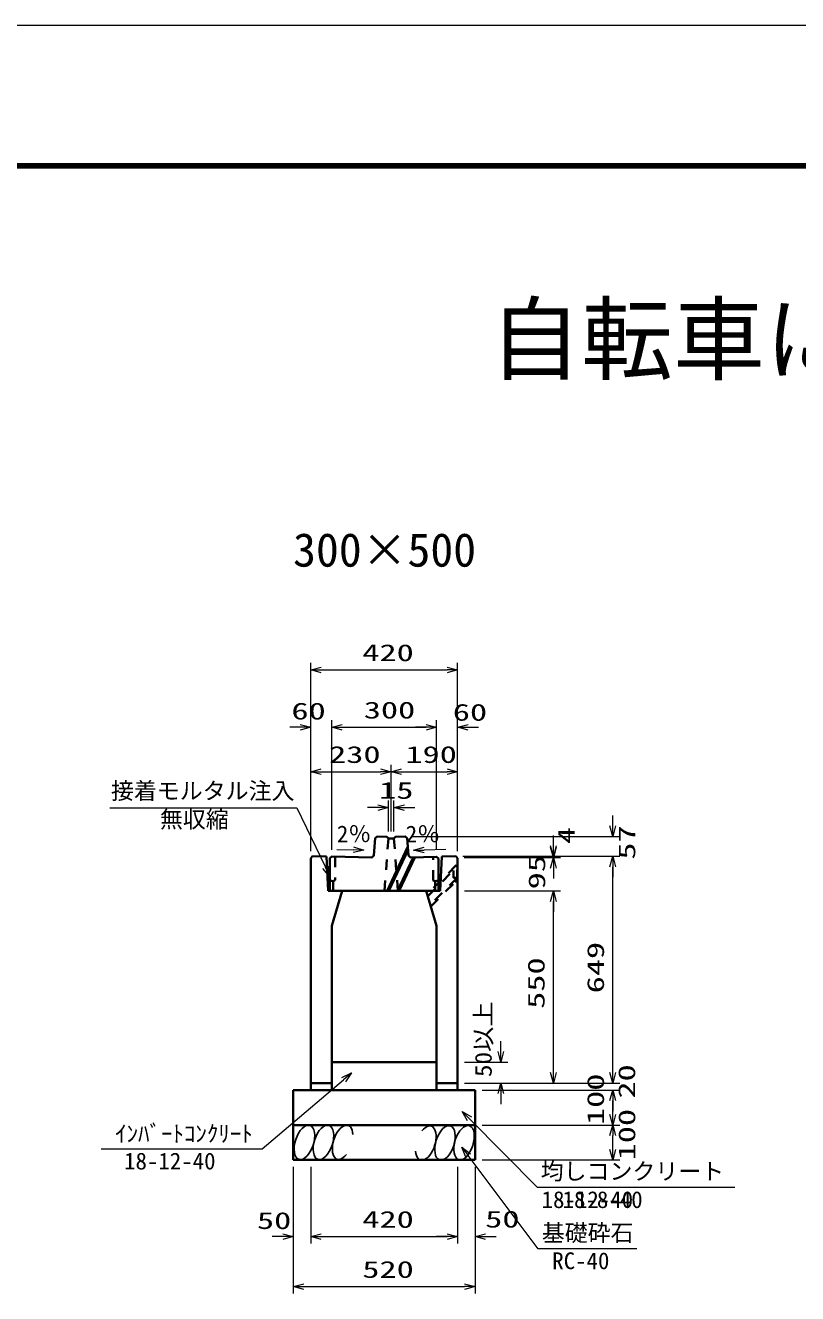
# Model space of a CAD drawing. Units: millimetres on the paper. Extents: x 0 to 841, y 0 to 594.
# Drawn here: x 235.6 to 346.1, y 412.5 to 594 of the extents above; entities that cross this region are included whole.
import ezdxf
from ezdxf.enums import TextEntityAlignment as Align

# ---------------------------------------------------------------- set-up
doc = ezdxf.new("R2010")
doc.units = ezdxf.units.MM
doc.linetypes.add('USER3', pattern=[3, 1.5, -1.5])
for name, color, linetype, lineweight in [('D-STR-DIM（寸法）', 7, 'Continuous', 13), ('D-STR-HTXT(均しCON-旗)', 7, 'Continuous', 13), ('D-STR-HTXT(基礎砕石-旗)', 7, 'Continuous', 13), ('D-STR-HTXT（旗上げ）', 7, 'Continuous', 13), ('D-STR-STRF(グリ)', 7, 'Continuous', 25), ('D-STR（構造物）', 1, 'Continuous', 35), ('D-TTL-LINE（区切線）', 7, 'Continuous', 18), ('D-TTL（外枠）', 2, 'Continuous', 140)]:
    doc.layers.add(name, color=color, linetype=linetype, lineweight=lineweight)
doc.layers.add('D-STR-TXT(文字)', color=7, linetype='Continuous')
doc.styles.add('ＭＳ ゴシック', font='')
doc.styles.get('ＭＳ ゴシック').set_extended_font_data('MS Gothic')

# ---------------------------------------------------------------- blocks, each defined once
blk = doc.blocks.new('_Open30')
at = {"color": 7, "linetype": 'Continuous', "lineweight": 13}
for p, q in [((-1, 0.2679), (0, 0)), ((0, 0), (-1, -0.2679)), ((0, 0), (-1, 0))]:
    blk.add_line(p, q, dxfattribs=at)

msp = doc.modelspace()

# ---------------------------------------------------------------- linework, layer by layer
at = {"layer": 'D-STR-DIM（寸法）'}
for p, q in [((276.461, 494.572), (276.461, 502.781)), ((276.461, 494.572), (276.461, 502.781)), ((297.461, 494.572), (297.461, 502.781)), ((297.461, 494.572), (297.461, 502.781)), ((277.961, 501.781), (295.961, 501.781)), ((277.961, 501.781), (295.961, 501.781)), ((274.961, 493.572), (273.461, 493.572)), ((274.961, 493.572), (273.461, 493.572)), ((276.461, 475.869), (276.461, 494.572)), ((276.461, 475.869), (276.461, 494.572)), ((279.461, 476.06), (279.461, 494.572)), ((279.461, 476.06), (279.461, 494.572)), ((279.461, 476.06), (279.461, 494.572)), ((279.461, 476.06), (279.461, 494.572)), ((280.961, 493.572), (282.461, 493.572)), ((280.961, 493.572), (292.961, 493.572)), ((280.961, 493.572), (282.461, 493.572)), ((280.961, 493.572), (292.961, 493.572)), ((292.961, 493.572), (291.461, 493.572)), ((292.961, 493.572), (291.461, 493.572)), ((294.461, 476.06), (294.461, 494.572)), ((294.461, 476.06), (294.461, 494.572)), ((294.461, 476.06), (294.461, 494.572)), ((294.461, 476.06), (294.461, 494.572)), ((297.461, 475.869), (297.461, 494.572)), ((297.461, 475.869), (297.461, 494.572)), ((298.961, 493.572), (300.461, 493.572)), ((298.961, 493.572), (300.461, 493.572)), ((276.461, 475.869), (276.461, 488.215)), ((287.961, 478.668), (287.961, 488.215)), ((287.961, 478.668), (287.961, 488.215)), ((297.461, 475.869), (297.461, 488.215)), ((277.961, 487.215), (286.461, 487.215)), ((289.461, 487.215), (295.961, 487.215)), ((287.567, 478.668), (287.567, 483.082)), ((288.355, 478.668), (288.355, 483.082)), ((286.067, 482.082), (284.567, 482.082)), ((289.855, 482.082), (291.355, 482.082)), ((319.664, 479.45), (319.664, 480.95)), ((290.967, 477.95), (320.664, 477.95)), ((311.166, 476.614), (311.166, 478.114)), ((311.166, 476.614), (311.166, 478.114)), ((311.166, 476.422), (311.166, 477.922)), ((311.166, 476.422), (311.166, 477.922)), ((280.187, 476.092), (282.548, 476.045)), ((295.798, 476.066), (292.681, 476.014)), ((298.211, 475.114), (312.166, 475.114)), ((298.211, 475.114), (312.166, 475.114)), ((298.407, 474.922), (312.166, 474.922)), ((298.407, 474.922), (312.166, 474.922)), ((298.407, 474.922), (312.166, 474.922)), ((298.407, 474.922), (312.166, 474.922)), ((299.211, 475.114), (320.664, 475.114)), ((299.211, 475.114), (320.664, 475.114)), ((319.664, 444.167), (319.664, 473.614)), ((319.664, 473.614), (319.664, 472.114)), ((311.166, 473.422), (311.166, 471.922)), ((311.166, 473.422), (311.166, 471.922)), ((298.461, 470.167), (312.166, 470.167)), ((298.461, 470.167), (312.166, 470.167)), ((298.461, 470.167), (312.166, 470.167)), ((311.166, 468.667), (311.166, 467.167)), ((311.166, 444.167), (311.166, 468.667)), ((311.166, 468.667), (311.166, 467.167)), ((303.65, 447.167), (303.65, 448.667)), ((303.65, 447.167), (303.65, 448.667)), ((298.461, 445.667), (304.65, 445.667)), ((298.461, 445.667), (304.65, 445.667)), ((319.664, 444.167), (319.664, 445.667)), ((319.664, 444.167), (319.664, 445.667)), ((298.461, 442.667), (320.664, 442.667)), ((298.461, 442.667), (320.664, 442.667)), ((298.461, 442.667), (304.65, 442.667)), ((298.461, 442.667), (320.664, 442.667)), ((298.461, 442.667), (312.166, 442.667)), ((298.461, 442.667), (304.65, 442.667)), ((300.961, 441.667), (320.664, 441.667)), ((300.961, 441.667), (320.664, 441.667)), ((300.961, 441.667), (320.664, 441.667)), ((300.961, 441.667), (320.664, 441.667)), ((303.65, 441.167), (303.65, 439.667)), ((303.65, 441.167), (303.65, 439.667)), ((319.664, 438.167), (319.664, 440.167)), ((319.664, 440.167), (319.664, 438.667)), ((319.664, 438.167), (319.664, 440.167)), ((319.664, 440.167), (319.664, 438.667)), ((300.961, 436.667), (320.664, 436.667)), ((300.961, 436.667), (320.664, 436.667)), ((300.961, 436.667), (320.664, 436.667)), ((300.961, 436.667), (320.664, 436.667)), ((319.664, 433.167), (319.664, 435.167)), ((319.664, 433.167), (319.664, 435.167)), ((273.961, 430.667), (273.961, 419.7)), ((273.961, 430.667), (273.961, 419.7)), ((276.461, 430.667), (276.461, 419.7)), ((276.461, 430.667), (276.461, 419.7)), ((297.461, 430.667), (297.461, 419.7)), ((297.461, 430.667), (297.461, 419.7)), ((299.961, 430.667), (299.961, 419.7)), ((299.961, 430.667), (299.961, 419.7)), ((300.961, 431.667), (320.664, 431.667)), ((300.961, 431.667), (320.664, 431.667)), ((273.961, 429.667), (273.961, 412.543)), ((273.961, 429.667), (273.961, 412.543)), ((276.461, 429.667), (276.461, 419.7)), ((276.461, 429.667), (276.461, 419.7)), ((297.461, 429.667), (297.461, 419.7)), ((297.461, 429.667), (297.461, 419.7)), ((299.961, 429.667), (299.961, 412.543)), ((299.961, 429.667), (299.961, 412.543)), ((272.461, 420.7), (270.961, 420.7)), ((272.461, 420.7), (270.961, 420.7)), ((277.961, 420.7), (295.961, 420.7)), ((277.961, 420.7), (279.461, 420.7)), ((277.961, 420.7), (295.961, 420.7)), ((277.961, 420.7), (279.461, 420.7)), ((295.961, 420.7), (294.461, 420.7)), ((295.961, 420.7), (294.461, 420.7)), ((301.461, 420.7), (302.961, 420.7)), ((301.461, 420.7), (302.961, 420.7)), ((275.461, 413.543), (298.461, 413.543)), ((275.461, 413.543), (298.461, 413.543))]:
    msp.add_line(p, q, dxfattribs=at)
at = {"layer": 'D-STR-HTXT(均しCON-旗)'}
for points in [[(246.468, 433.237), (269.503, 433.237), (281.16, 443.147)], [(246.468, 433.237), (269.503, 433.237), (281.16, 443.147)], [(337.109, 427.72), (308.901, 427.72), (299.178, 437.537)], [(337.109, 427.72), (308.901, 427.72), (299.178, 437.537)]]:
    msp.add_lwpolyline(points, dxfattribs=at)
at = {"layer": 'D-STR-HTXT(基礎砕石-旗)'}
msp.add_lwpolyline([(323.083, 418.97), (308.979, 418.97), (298.975, 432.296)], dxfattribs=at)
msp.add_lwpolyline([(323.083, 418.97), (308.979, 418.97), (298.975, 432.296)], dxfattribs=at)
at = {"layer": 'D-STR-HTXT（旗上げ）'}
msp.add_lwpolyline([(247.737, 482.056), (274.458, 482.056), (278.552, 473.546)], dxfattribs=at)
at = {"layer": 'D-STR-STRF(グリ)'}
for centre, major_axis in [((275.556, 434.191), (0.79, 2.421)), ((275.556, 434.191), (0.79, 2.421)), ((278.277, 434.191), (0.79, 2.421)), ((278.277, 434.191), (0.79, 2.421)), ((295.665, 434.11), (-0.771, -2.427)), ((295.665, 434.11), (-0.771, -2.427)), ((298.386, 434.131), (-0.771, -2.427)), ((298.386, 434.131), (-0.771, -2.427))]:
    msp.add_ellipse(centre, major_axis=major_axis, ratio=0.5139, dxfattribs=at)
for centre, major_axis in [((281.018, 434.191), (0.79, 2.421)), ((281.018, 434.191), (0.79, 2.421)), ((292.925, 434.088), (-0.771, -2.427)), ((292.925, 434.088), (-0.771, -2.427))]:
    msp.add_ellipse(centre, major_axis=major_axis, ratio=0.5139, start_param=5.3575563, end_param=10.3750652, dxfattribs=at)
at = {"layer": 'D-STR（構造物）', "linetype": 'USER3'}
for p, q in [((286.999, 470.164), (287.567, 477.668)), ((288.355, 477.668), (288.92, 470.205)), ((297.211, 473.775), (293.109, 469.673)), ((297.386, 473.6), (297.138, 473.848)), ((293.19, 469.404), (297.386, 473.6)), ((297.386, 472.015), (293.556, 468.184)), ((296.886, 472.015), (296.886, 473.1)), ((296.886, 472.015), (297.386, 472.015)), ((297.386, 471.67), (297.386, 473.6)), ((279.661, 471.579), (279.211, 471.675)), ((279.211, 470.186), (279.211, 470.166)), ((293.63, 467.939), (297.386, 471.695)), ((294.261, 471.534), (294.711, 471.63)), ((297.138, 471.423), (297.386, 471.67))]:
    msp.add_line(p, q, dxfattribs=at)
at = {"layer": 'D-STR（構造物）'}
for p, q in [((288.355, 477.668), (287.567, 477.668)), ((287.372, 470.166), (290.334, 476.52)), ((290.376, 476.024), (287.644, 470.166)), ((276.461, 474.869), (276.711, 475.114)), ((276.461, 452.667), (276.461, 474.869)), ((276.461, 442.667), (276.461, 474.869)), ((276.711, 475.114), (278.711, 475.074)), ((278.711, 475.074), (278.961, 470.167)), ((288.881, 470.166), (291.113, 474.952)), ((291.364, 474.957), (289.131, 470.166)), ((295.211, 475.074), (294.961, 470.167)), ((297.211, 475.114), (295.211, 475.074)), ((297.461, 474.869), (297.211, 475.114)), ((297.461, 452.667), (297.461, 474.869)), ((297.461, 442.667), (297.461, 474.869)), ((278.961, 470.167), (280.961, 470.167)), ((279.211, 470.186), (294.711, 470.167)), ((280.961, 470.167), (279.461, 465.167)), ((292.961, 470.167), (294.461, 465.167)), ((294.961, 470.167), (292.961, 470.167)), ((279.461, 465.167), (279.461, 442.667)), ((279.461, 465.167), (279.461, 442.667)), ((294.461, 465.167), (294.461, 442.667)), ((294.461, 455.167), (294.461, 442.667)), ((279.461, 445.667), (294.461, 445.667)), ((279.461, 445.667), (294.461, 445.667)), ((273.961, 441.667), (299.961, 441.667)), ((273.961, 441.667), (273.961, 431.667)), ((273.961, 441.667), (299.961, 441.667)), ((273.961, 441.667), (273.961, 431.667)), ((279.461, 442.667), (276.461, 442.667)), ((276.461, 442.667), (276.461, 441.667)), ((279.461, 442.667), (276.461, 442.667)), ((276.461, 442.667), (276.461, 441.667)), ((279.461, 442.667), (279.461, 441.667)), ((279.461, 442.667), (279.461, 441.667)), ((294.461, 442.667), (297.461, 442.667)), ((294.461, 442.667), (294.461, 441.667)), ((294.461, 442.667), (297.461, 442.667)), ((294.461, 442.667), (294.461, 441.667)), ((297.461, 442.667), (297.461, 441.667)), ((297.461, 442.667), (297.461, 441.667)), ((299.961, 441.667), (299.961, 431.667)), ((299.961, 441.667), (299.961, 431.667)), ((273.961, 436.667), (299.961, 436.667)), ((273.961, 436.667), (299.961, 436.667)), ((273.961, 431.667), (299.961, 431.667)), ((273.961, 431.667), (299.961, 431.667))]:
    msp.add_line(p, q, dxfattribs=at)
for points in [[(287.567, 477.668), (287.336, 477.922), (285.967, 477.949), (285.696, 477.705), (285.488, 475.208), (285.217, 474.964), (279.461, 475.079), (279.211, 474.834), (279.211, 470.186)], [(294.711, 470.166), (294.711, 474.794), (294.461, 475.039), (290.716, 474.964), (290.445, 475.208), (290.237, 477.706), (289.967, 477.95), (288.586, 477.922), (288.355, 477.668)]]:
    msp.add_lwpolyline(points, dxfattribs=at)
at = {"layer": 'D-STR（構造物）', "linetype": 'USER3'}
for points in [[(279.961, 475.074), (279.961, 471.677), (279.661, 471.579), (279.661, 470.166)], [(294.261, 470.164), (294.261, 471.534), (293.961, 471.632), (293.961, 475.029)]]:
    msp.add_lwpolyline(points, dxfattribs=at)
at = {"layer": 'D-TTL-LINE（区切線）'}
msp.add_line((841, 594), (0, 594), dxfattribs=at)
at = {"layer": 'D-TTL（外枠）'}
msp.add_line((820.9, 573.9), (20.1, 573.9), dxfattribs=at)

# ---------------------------------------------------------------- block references
at = {"layer": 'D-STR-DIM（寸法）', "xscale": 1.5, "yscale": 1.5}
for p, rotation in [((276.461, 501.781), 180), ((276.461, 501.781), 180), ((279.461, 493.572), 180), ((279.461, 493.572), 180), ((279.461, 493.572), 180), ((279.461, 493.572), 180), ((297.461, 493.572), 180), ((297.461, 493.572), 180), ((276.461, 487.215), 180), ((287.961, 487.215), 180), ((288.355, 482.082), 180), ((319.664, 477.95), 270), ((284.048, 476.015), 358.85424), ((291.181, 475.989), 180.95838), ((311.166, 475.114), 270), ((311.166, 475.114), 270), ((311.166, 474.922), 270), ((311.166, 474.922), 270), ((311.166, 474.922), 90), ((311.166, 474.922), 90), ((319.664, 475.114), 90), ((319.664, 475.114), 90), ((311.166, 470.167), 90), ((311.166, 470.167), 90), ((311.166, 470.167), 90), ((303.65, 445.667), 270), ((303.65, 445.667), 270), ((311.166, 442.667), 270), ((319.664, 442.667), 270), ((319.664, 442.667), 270), ((319.664, 442.667), 270), ((303.65, 442.667), 90), ((303.65, 442.667), 90), ((319.664, 441.667), 90), ((319.664, 441.667), 90), ((319.664, 441.667), 90), ((319.664, 441.667), 90), ((319.664, 436.667), 270), ((319.664, 436.667), 270), ((319.664, 436.667), 90), ((319.664, 436.667), 90), ((319.664, 431.667), 270), ((319.664, 431.667), 270), ((276.461, 420.7), 180), ((276.461, 420.7), 180), ((276.461, 420.7), 180), ((276.461, 420.7), 180), ((299.961, 420.7), 180), ((299.961, 420.7), 180), ((273.961, 413.543), 180), ((273.961, 413.543), 180)]:
    msp.add_blockref('_Open30', p, dxfattribs=dict(at, rotation=rotation))
for p in [(297.461, 501.781), (297.461, 501.781), (276.461, 493.572), (276.461, 493.572), (294.461, 493.572), (294.461, 493.572), (294.461, 493.572), (294.461, 493.572), (287.961, 487.215), (297.461, 487.215), (287.567, 482.082), (273.961, 420.7), (273.961, 420.7), (297.461, 420.7), (297.461, 420.7), (297.461, 420.7), (297.461, 420.7), (299.961, 413.543), (299.961, 413.543)]:
    msp.add_blockref('_Open30', p, dxfattribs=at)
at = {"layer": 'D-STR-HTXT(均しCON-旗)', "xscale": 1.5, "yscale": 1.5}
for p, rotation in [((282.302, 444.119), 40.37163), ((282.302, 444.119), 40.37163), ((298.123, 438.602), 134.72505), ((298.123, 438.602), 134.72505)]:
    msp.add_blockref('_Open30', p, dxfattribs=dict(at, rotation=rotation))
at = {"layer": 'D-STR-HTXT(基礎砕石-旗)', "xscale": 1.5, "yscale": 1.5, "rotation": 126.89552}
msp.add_blockref('_Open30', (298.075, 433.496), dxfattribs=at)
msp.add_blockref('_Open30', (298.075, 433.496), dxfattribs=at)
at = {"layer": 'D-STR-HTXT（旗上げ）', "xscale": 1.5, "yscale": 1.5, "rotation": 295.69073}
msp.add_blockref('_Open30', (279.202, 472.195), dxfattribs=at)

# ---------------------------------------------------------------- texts
at = {"layer": 'D-STR-DIM（寸法）', "style": 'ＭＳ ゴシック', "width": 1.5}
for s, p in [('420', (283.836, 502.318)), ('420', (283.836, 502.318)), ('300', (284.044, 494.11)), ('300', (284.044, 494.11)), ('60', (273.697, 493.966)), ('60', (273.697, 493.966)), ('60', (296.781, 493.795)), ('60', (296.781, 493.795)), ('230', (279.086, 487.752)), ('190', (290.003, 487.752)), ('15', (286.248, 482.62)), ('50', (268.763, 421.067)), ('50', (268.763, 421.067)), ('420', (283.836, 421.238)), ('420', (283.836, 421.238)), ('50', (301.413, 421.275)), ('50', (301.413, 421.275)), ('520', (283.836, 414.08)), ('520', (283.836, 414.08))]:
    msp.add_text(s, height=2.405, dxfattribs=at).set_placement(p, align=Align.BOTTOM_LEFT)
at = {"layer": 'D-STR-DIM（寸法）', "style": 'ＭＳ ゴシック'}
for rotation, p in [(0.01, (280.194, 476.391)), (359.99, (290.043, 476.38))]:
    msp.add_text('2％', height=2.405, rotation=rotation, dxfattribs=at).set_placement(p, align=Align.BOTTOM_LEFT)
for s, width, p in [('4', 1.5, (314.929, 476.863)), ('4', 1.5, (314.929, 476.863)), ('57', 1.5, (323.604, 474.638)), ('95', 1.5, (310.722, 470.387)), ('95', 1.5, (310.722, 470.387)), ('649', 1.5, (319.126, 455.511)), ('550', 1.5, (310.628, 453.292)), ('50以上', 1.1, (303.068, 443.531)), ('50以上', 1.1, (303.068, 443.531)), ('20', 1.5, (323.578, 440.449)), ('20', 1.5, (323.578, 440.449)), ('100', 1.5, (319.126, 436.667)), ('100', 1.5, (319.126, 436.667)), ('100', 1.5, (323.599, 431.612)), ('100', 1.5, (323.599, 431.612))]:
    msp.add_text(s, height=2.405, rotation=90, dxfattribs=dict(at, width=width)).set_placement(p, align=Align.BOTTOM_LEFT)
at = {"layer": 'D-STR-HTXT(均しCON-旗)', "style": 'ＭＳ ゴシック'}
for s, p in [('ｲﾝﾊﾞｰﾄｺﾝｸﾘｰﾄ', (248.478, 433.521)), ('ｲﾝﾊﾞｰﾄｺﾝｸﾘｰﾄ', (248.478, 433.521)), ('18-12-40', (249.755, 429.587)), ('均しコンクリート', (309.349, 428.131)), ('均しコンクリート', (309.349, 428.131)), ('18-12-40', (309.482, 424.07)), ('18-8-40', (312.482, 424.07))]:
    msp.add_text(s, height=2.405, dxfattribs=at).set_placement(p, align=Align.BOTTOM_LEFT)
at = {"layer": 'D-STR-HTXT(基礎砕石-旗)', "style": 'ＭＳ ゴシック'}
for s, p in [('基礎砕石', (309.514, 419.307)), ('基礎砕石', (309.514, 419.307)), ('RC-40', (311.002, 415.32)), ('RC-40', (311.002, 415.32))]:
    msp.add_text(s, height=2.405, dxfattribs=at).set_placement(p, align=Align.BOTTOM_LEFT)
at = {"layer": 'D-STR-HTXT（旗上げ）', "style": 'ＭＳ ゴシック'}
for s, p in [('接着モルタル注入', (247.883, 482.56)), ('無収縮', (254.887, 478.482))]:
    msp.add_text(s, height=2.405, dxfattribs=at).set_placement(p, align=Align.BOTTOM_LEFT)
at = {"layer": 'D-STR-TXT(文字)', "style": 'ＭＳ ゴシック'}
for s, height, p in [('自転車に優しい側溝 可変ﾀｲﾌﾟ 標準図', 9.621, (302.027, 541.419)), ('300×500', 4.811, (273.932, 515.111))]:
    msp.add_text(s, height=height, dxfattribs=at).set_placement(p, align=Align.BOTTOM_LEFT)

doc.saveas('drawing.dxf')
